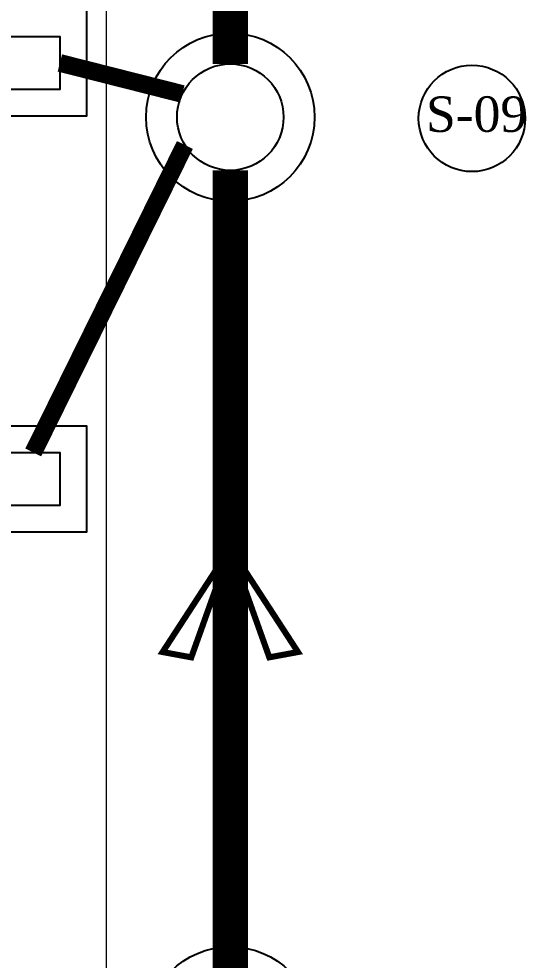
# Model space of a CAD drawing. Header units: inches. Extents: x 5899882 to 5988838, y -468923 to -96891.
# Drawn here: x 5979968 to 5982820, y -146091 to -140785 of the extents above; entities that cross this region are included whole.
import ezdxf

# ---------------------------------------------------------------- set-up
doc = ezdxf.new("R2010")
doc.units = ezdxf.units.IN
doc.header["$MEASUREMENT"] = 0
doc.linetypes.add('CONTINOUS', pattern=[0])
for name, color, linetype in [('0 - SLC- 900mmx 450mm Drainage chamber FOR ETP', 200, 'Continuous'), ('0 slc Sewage flow', 3, 'Continuous'), ('0- SLC ARCH LAYOUT', 7, 'Continuous'), ('0-SLC-100 MM Soil Ex.hor.line', 190, 'Continuous'), ('0-SLC-DRAINAGE CHAMBER', 1, 'Continuous'), ('0-SLC-DRAINAGE LINE FOR ETP', 1, 'CONTINOUS'), ('0-SLC-Gully trap chamber', 4, 'Continuous')]:
    doc.layers.add(name, color=color, linetype=linetype)
doc.layers.add('ARLC-ELE0', color=8, linetype='Continuous', lineweight=9)
doc.layers.add('SL- Drainage Line', color=30, linetype='Continuous', lineweight=30)
doc.styles.get("Standard").update_dxf_attribs({"font": 'arial.ttf'})

# ---------------------------------------------------------------- blocks, each defined once
blk = doc.blocks.new('gr.floor')
at = {"layer": 'ARLC-ELE0'}
blk.add_line((35275, -26025), (35275, -41175), dxfattribs=at)
blk = doc.blocks.new('A$C53221778')
at = {"layer": '0-SLC-Gully trap chamber'}
for points in [[(-0.3, 0.3), (0.3, 0.3), (0.3, -0.3), (-0.3, -0.3)], [(-0.15, 0.15), (0.15, 0.15), (0.15, -0.15), (-0.15, -0.15)]]:
    blk.add_lwpolyline(points, close=True, dxfattribs=at)
blk = doc.blocks.new('2549')
at = {"layer": 'SL- Drainage Line', "color": 3, "lineweight": 0, "const_width": 0.0343}
for points in [[(0, 0), (-0.5863, 0.3813), (-0.6162, 0.2198), (0, 0)], [(0, 0), (-0.5863, -0.3813), (-0.6162, -0.2198), (0, 0)]]:
    blk.add_lwpolyline(points, dxfattribs=at)
blk = doc.blocks.new('DDDDDDDDDDDD')
at = {"layer": '0-SLC-DRAINAGE CHAMBER', "color": 20}
for radius in [474.5, 300]:
    blk.add_circle((0, 0), radius, dxfattribs=at)

msp = doc.modelspace()

# ---------------------------------------------------------------- block references
at = {"layer": '0- SLC ARCH LAYOUT'}
msp.add_blockref('gr.floor', (5945183.9, -107014.5), dxfattribs=at)

# ---------------------------------------------------------------- texts
at = {"layer": '0-SLC-DRAINAGE CHAMBER', "color": 0, "insert": (5982261.1, -141222.4), "char_height": 200, "attachment_point": 1, "rotation": 0.0067}
msp.add_mtext('{\\fTimes New Roman|b0|i0|c0|p18;S-09}', dxfattribs=at)

# ---------------------------------------------------------------- next in the draw order: linework, layer by layer
at = {"layer": '0-SLC-100 MM Soil Ex.hor.line', "const_width": 100}
for points in [[(5980198.9, -141034), (5980888.8, -141208.8)], [(5980048.9, -143229.1), (5980903.1, -141496.3)]]:
    msp.add_lwpolyline(points, dxfattribs=at)
at = {"layer": '0-SLC-DRAINAGE CHAMBER', "color": 20}
msp.add_circle((5982520, -141346.5), 300, dxfattribs=at)
at = {"layer": '0-SLC-DRAINAGE LINE FOR ETP', "color": 1, "linetype": 'ByBlock', "lineweight": 30, "ltscale": 0.3, "const_width": 200}
for points in [[(5981158.9, -141039.5), (5981158.9, -132979.5)], [(5981158.9, -146189.5), (5981158.9, -141639.5)]]:
    msp.add_lwpolyline(points, dxfattribs=at)

# ---------------------------------------------------------------- next in the draw order: block references
at = {"layer": '0 - SLC- 900mmx 450mm Drainage chamber FOR ETP'}
for p in [(5981158.9, -141339.5), (5981158.9, -146489.5)]:
    msp.add_blockref('DDDDDDDDDDDD', p, dxfattribs=at)
at = {"layer": '0 slc Sewage flow', "xscale": -1000, "yscale": 1000, "zscale": 1000, "rotation": 270.000000000137}
msp.add_blockref('2549', (5981158.9, -143767.8), dxfattribs=at)
at = {"layer": '0-SLC-Gully trap chamber', "extrusion": (0, 0, -1), "xscale": -1000, "yscale": 1000, "zscale": -1000}
for p in [(-5980048.9, -141034), (-5980048.9, -143379.1)]:
    msp.add_blockref('A$C53221778', p, dxfattribs=at)

doc.saveas('drawing.dxf')
